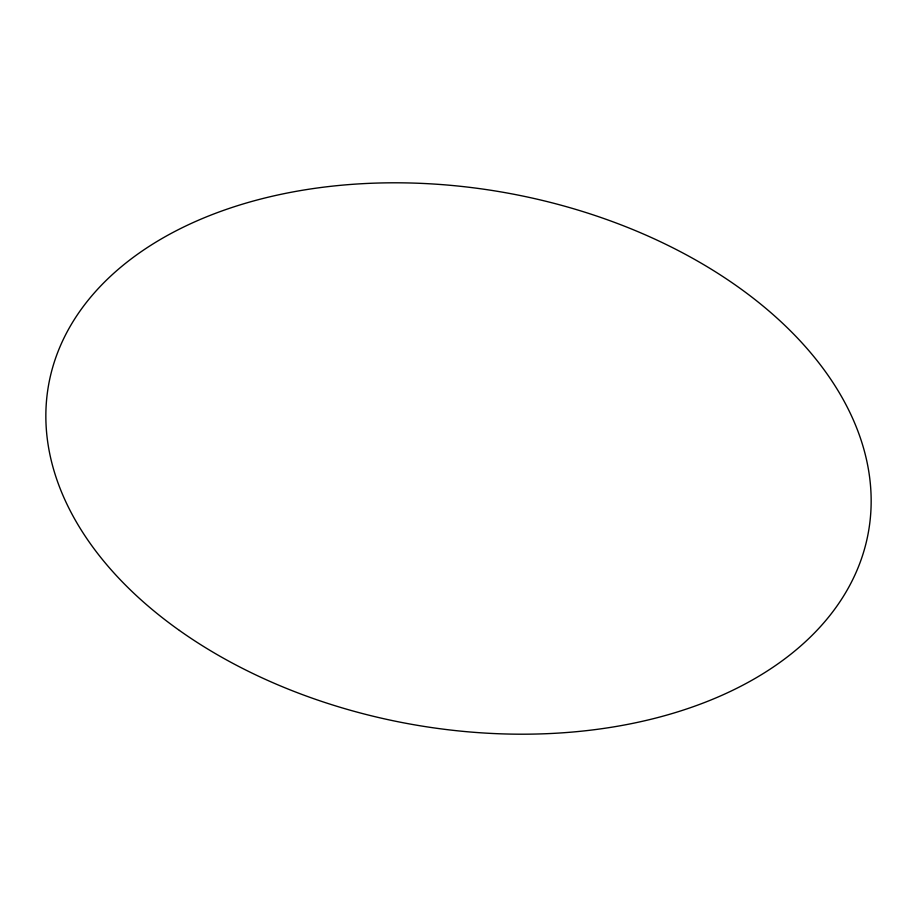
<?xml version="1.0" encoding="UTF-8"?>
<svg xmlns="http://www.w3.org/2000/svg" width="917" height="917" viewBox="0 0 917 917"><rect width="100%" height="100%" fill="white"/><g stroke="black" fill="none" stroke-linecap="round" stroke-linejoin="round"><path stroke-width="1.38" d="M179.434 630.449A416.478 269.93 10.2 0 0 861.304 559.164A416.478 269.93 10.2 0 0 334.762 185.887A416.478 269.93 10.2 0 0 179.434 630.449"/></g></svg>
